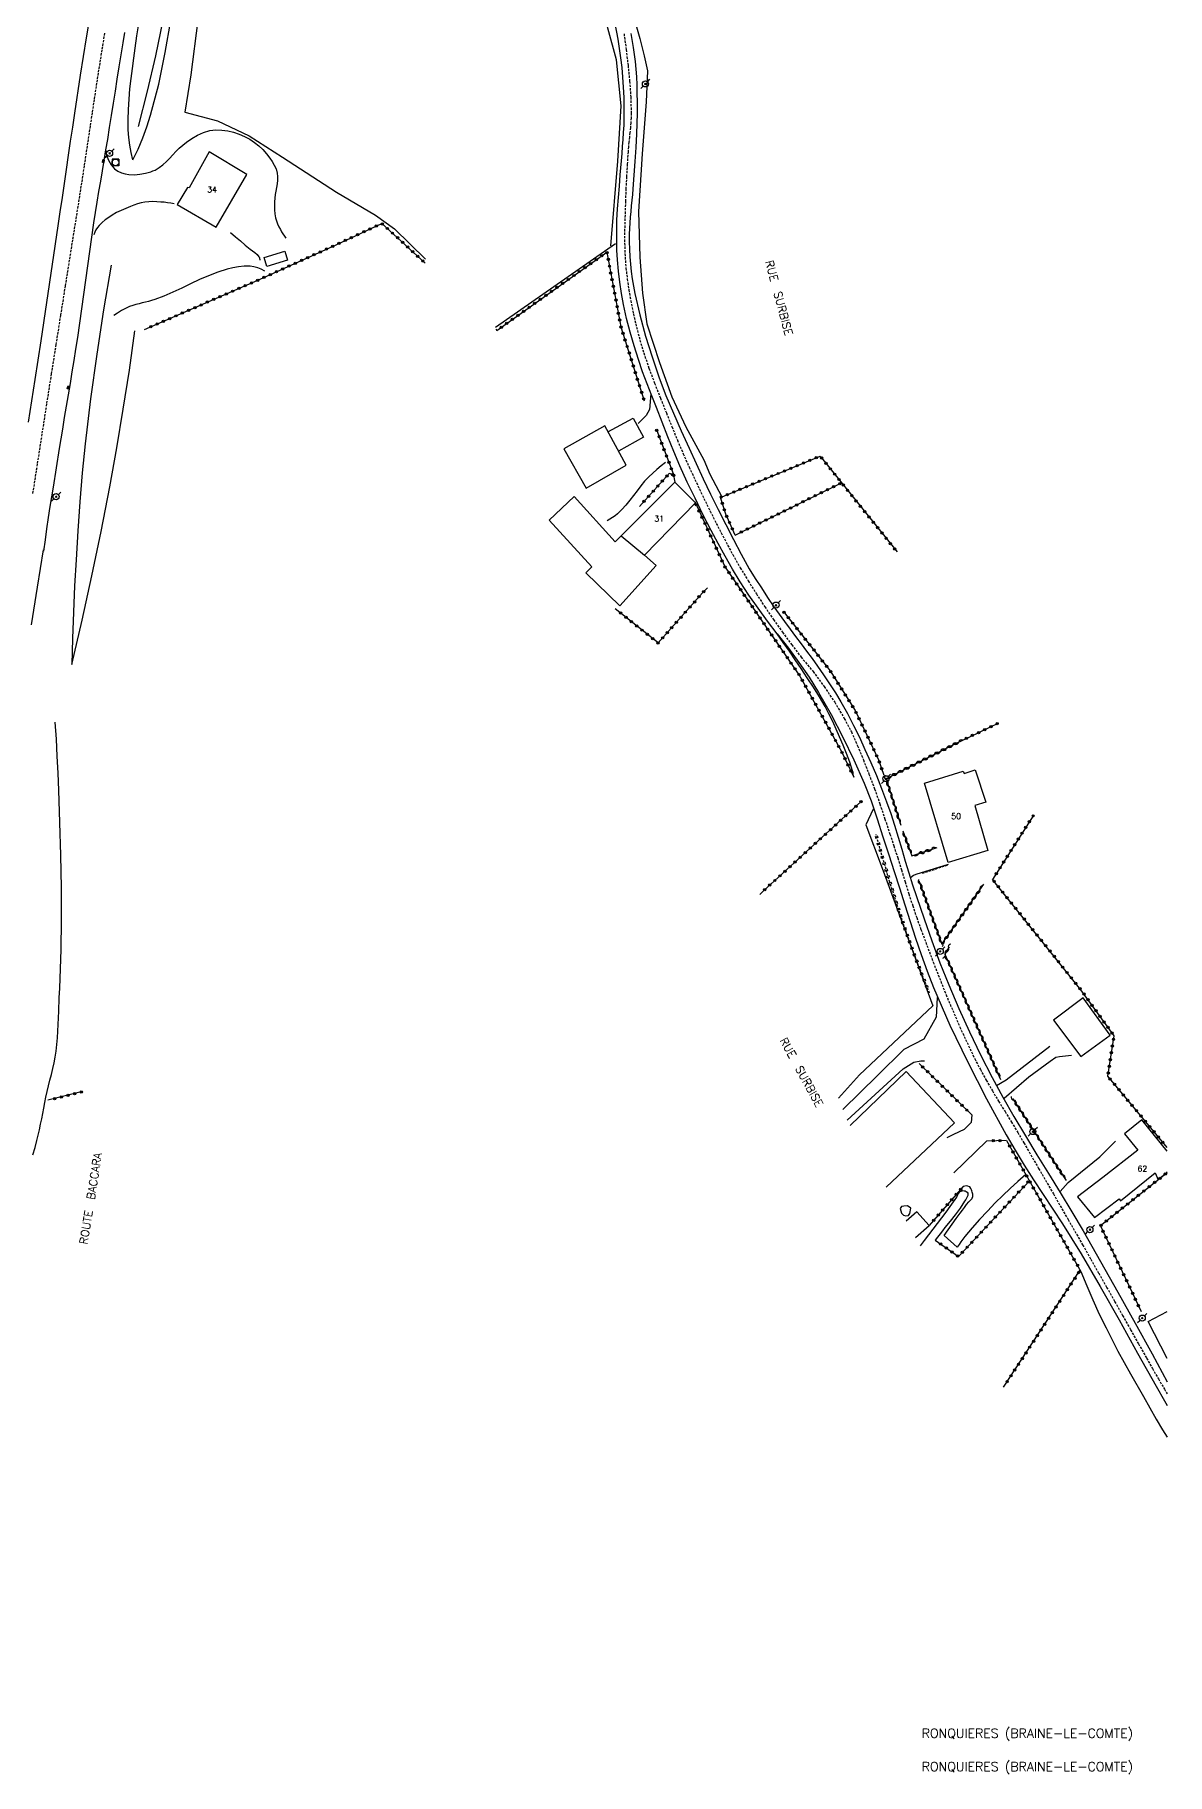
# Model space of a CAD drawing. Header units: millimetres. Extents: x 139000 to 140000, y 142998 to 144000.
# Drawn here: x 139752.4 to 140000, y 143244.7 to 143625 of the extents above; entities that cross this region are included whole.
import ezdxf
from ezdxf.enums import TextEntityAlignment as Align

# ---------------------------------------------------------------- set-up
doc = ezdxf.new("R2010")
doc.units = ezdxf.units.MM
doc.linetypes.add('DASHED', pattern=[0.75, 0.5, -0.25])
doc.layers.get('0').update_dxf_attribs({"linetype": 'CONTINUOUS'})
for name, color, linetype in [('W0001', 6, 'DASHED'), ('W0008', 7, 'CONTINUOUS'), ('W0017', 7, 'CONTINUOUS'), ('W0071', 7, 'CONTINUOUS'), ('W0101', 7, 'CONTINUOUS'), ('W0104', 1, 'CONTINUOUS'), ('W0112', 1, 'DASHED'), ('W0130', 7, 'CONTINUOUS'), ('W0211', 2, 'CONTINUOUS'), ('W0214', 2, 'CONTINUOUS'), ('W0220', 5, 'DASHED'), ('W0300', 7, 'CONTINUOUS'), ('W0310', 3, 'CONTINUOUS'), ('W0322', 7, 'CONTINUOUS'), ('W0323', 7, 'CONTINUOUS'), ('W0330', 7, 'CONTINUOUS'), ('W0401', 7, 'CONTINUOUS'), ('W0420', 7, 'CONTINUOUS'), ('W0473', 7, 'CONTINUOUS'), ('W0980', 7, 'CONTINUOUS'), ('W0989', 7, 'CONTINUOUS'), ('W0991', 7, 'CONTINUOUS')]:
    doc.layers.add(name, color=color, linetype=linetype)
doc.styles.get("Standard").update_dxf_attribs({"font": 'romans.shx', "width": 0.85})

# ---------------------------------------------------------------- blocks, each defined once
blk = doc.blocks.new('T473')
for p, q in [((-0.166667, 0.166667), (0.166667, -0.166667)), ((-0.166667, -0.166667), (0.166667, 0.166667)), ((0.500001, 0.500001), (1.000002, 1.000002)), ((-1.000002, -1.000002), (-0.500001, -0.500001))]:
    blk.add_line(p, q)
blk.add_ellipse((0, 0), major_axis=(0.471405, 0.471405), ratio=1, start_param=5.4977871438, end_param=11.780972451)
blk = doc.blocks.new('T401')
for p, q in [((-0.3, 0.3), (0, 0.3)), ((-0.3, -0.25), (-0.3, 0.3)), ((-0.3, 0.15), (0, 0.15)), ((-0.3, 0), (0, 0)), ((0, 0.3), (0, -0.25)), ((-0.3, -0.15), (0, -0.15)), ((-0.3, -0.25), (-0.3, -0.3)), ((-0.3, -0.3), (0, -0.3)), ((0, -0.3), (0, -0.25))]:
    blk.add_line(p, q)
blk = doc.blocks.new('T420')
for p, q in [((0.75, 0.75), (-0.75, 0.75)), ((-0.75, 0.75), (-0.75, -0.75)), ((0.75, 0.75), (0.75, -0.75)), ((0.75, -0.75), (-0.75, -0.75))]:
    blk.add_line(p, q)
blk.add_ellipse((0, 0), major_axis=(-0.53, 0.53), ratio=1, start_param=3.926991, end_param=10.210176)
blk = doc.blocks.new('t323o')
at = {"color": 0, "linetype": 'Continuous'}
for radius in [0.25, 0.15]:
    blk.add_circle((0, 0), radius, dxfattribs=at)
blk = doc.blocks.new('t220o')
at = {"color": 0, "linetype": 'Continuous'}
for p, q in [((-0.25, 0.25), (0.25, 0.25)), ((-0.25, -0.25), (0.25, -0.25))]:
    blk.add_line(p, q, dxfattribs=at)
blk = doc.blocks.new('t322o')
at = {"color": 0, "linetype": 'Continuous'}
for radius in [0.25, 0.15]:
    blk.add_circle((0, 0), radius, dxfattribs=at)
blk = doc.blocks.new('t310o')
at = {"color": 0, "linetype": 'Continuous'}
for centre, start, end in [((-0.5, 0.38), 216.8699, 323.1304), ((0.5, -0.37), 36.8699, 143.1303)]:
    blk.add_arc(centre, 0.625, start, end, dxfattribs=at)

msp = doc.modelspace()

# ---------------------------------------------------------------- linework, layer by layer
at = {"layer": 'W0001'}
for points in [[(139752, 143524.74), (139753.02, 143531.31), (139754.04, 143537.88), (139755.06, 143544.45), (139756.07, 143550.87), (139757.08, 143557.28), (139758.1, 143563.7), (139759.11, 143570.12), (139759.58, 143573.06), (139760.05, 143575.99), (139760.51, 143578.93), (139760.98, 143581.87), (139761.45, 143584.8), (139761.92, 143587.74), (139762.38, 143590.68), (139762.83, 143593.62), (139763.28, 143596.52), (139763.72, 143599.42), (139764.16, 143602.32), (139764.59, 143605.22), (139765.03, 143608.13), (139765.46, 143611.03), (139765.9, 143613.93), (139766.35, 143616.83), (139766.81, 143619.74), (139767.27, 143622.64), (139767.73, 143625.54)], [(139881.23, 143625.24), (139881.7, 143621.78), (139882.11, 143618.33), (139882.46, 143614.86), (139882.7, 143611.38), (139882.79, 143607.9), (139882.77, 143606.84), (139882.71, 143605.78), (139882.62, 143604.72), (139882.52, 143603.67), (139882.4, 143602.62), (139882.29, 143601.56), (139882.19, 143600.51), (139882.11, 143599.45), (139881.93, 143596.75), (139881.78, 143594.05), (139881.64, 143591.35), (139881.55, 143588.64), (139881.45, 143585.58), (139881.37, 143582.52), (139881.36, 143579.45), (139881.47, 143576.39), (139881.66, 143574), (139881.93, 143571.61), (139882.28, 143569.24), (139882.69, 143566.88), (139883.28, 143563.99), (139883.96, 143561.12), (139884.72, 143558.27), (139885.56, 143555.45), (139886.68, 143552.12), (139887.91, 143548.84), (139889.2, 143545.58), (139890.5, 143542.33), (139891.69, 143539.35), (139892.91, 143536.38), (139894.16, 143533.43), (139895.47, 143530.5), (139897.73, 143525.67), (139900.06, 143520.86), (139902.47, 143516.1), (139905, 143511.4), (139906.66, 143508.49), (139908.39, 143505.62), (139910.17, 143502.78), (139912, 143499.97), (139913.91, 143497.16), (139915.88, 143494.4), (139917.9, 143491.67), (139919.95, 143488.97), (139922.56, 143485.8), (139925, 143482.5), (139927.29, 143479.08), (139929.4, 143475.56), (139930.94, 143472.6), (139932.3, 143469.56), (139933.56, 143466.48), (139934.78, 143463.39), (139936.02, 143460.13), (139937.17, 143456.85), (139938.28, 143453.55), (139939.38, 143450.25), (139940.24, 143447.65), (139941.07, 143445.04), (139941.88, 143442.42), (139942.69, 143439.81), (139943.51, 143437.19), (139944.35, 143434.59), (139945.23, 143431.99), (139946.15, 143429.41), (139948.84, 143422.25), (139951.65, 143415.12), (139954.65, 143408.06), (139957.91, 143401.13), (139959.14, 143398.76), (139960.43, 143396.43), (139961.77, 143394.12), (139963.14, 143391.84), (139964.54, 143389.57), (139965.93, 143387.3), (139967.31, 143385.03), (139968.66, 143382.73), (139971.89, 143377.16), (139975.11, 143371.59), (139978.31, 143366.01), (139981.51, 143360.42), (139983.27, 143357.33), (139985.02, 143354.24), (139986.76, 143351.15), (139988.51, 143348.05), (139990.25, 143344.96), (139991.99, 143341.86), (139993.73, 143338.77), (139995.48, 143335.68), (139996.77, 143333.41), (139998.08, 143331.16), (139999.4, 143328.91), (140000, 143327.88)]]:
    msp.add_lwpolyline(points, dxfattribs=at)
at = {"layer": 'W0008'}
for points in [[(139752.5, 143549.68), (139753.77, 143558.07), (139755.03, 143566.46), (139756.28, 143574.84), (139757.53, 143583.23), (139757.98, 143586.32), (139758.43, 143589.41), (139758.88, 143592.49), (139759.32, 143595.58), (139759.77, 143598.67), (139760.22, 143601.75), (139760.68, 143604.84), (139761.14, 143607.92), (139762.42, 143616.16), (139763.74, 143624.39), (139765.06, 143632.61)], [(139914.73, 143494.02), (139912.6, 143496.79), (139910.54, 143499.63), (139908.55, 143502.51), (139906.63, 143505.44), (139904.95, 143508.19), (139903.34, 143510.99), (139901.8, 143513.82), (139900.29, 143516.67), (139898.49, 143520.15), (139896.76, 143523.67), (139895.07, 143527.21), (139893.45, 143530.79), (139892.1, 143533.94), (139890.8, 143537.11), (139889.55, 143540.31), (139888.3, 143543.5), (139887.28, 143546.11), (139886.27, 143548.72), (139885.29, 143551.34), (139884.39, 143553.99), (139883.46, 143556.98), (139882.58, 143559.98), (139881.79, 143563.01), (139881.1, 143566.06), (139880.66, 143568.48), (139880.29, 143570.91), (139880.01, 143573.34), (139879.79, 143575.79), (139879.67, 143577.96), (139879.63, 143580.12), (139879.64, 143582.29), (139879.69, 143584.46), (139879.81, 143586.95), (139880.01, 143589.43), (139880.22, 143591.92), (139880.42, 143594.4), (139880.54, 143595.95), (139880.67, 143597.49), (139880.8, 143599.04), (139880.93, 143600.59), (139881.05, 143602.13), (139881.15, 143603.68), (139881.23, 143605.23), (139881.28, 143606.79), (139881.29, 143609.04), (139881.25, 143611.29), (139881.15, 143613.54), (139880.99, 143615.79), (139880.8, 143617.87), (139880.55, 143619.96), (139880.26, 143622.03), (139879.93, 143624.1), (139879.31, 143627.52)], [(139772.01, 143625.52), (139771.64, 143623.26), (139771.21, 143620.62), (139770.79, 143617.98), (139770.37, 143615.33), (139769.95, 143612.69), (139769.53, 143610.04), (139769.11, 143607.4), (139768.69, 143604.76), (139768.26, 143602.11), (139767.89, 143599.84), (139767.51, 143597.56), (139767.12, 143595.28), (139766.73, 143593.01), (139766.35, 143590.73), (139765.97, 143588.46), (139765.6, 143586.18), (139765.24, 143583.9), (139764.78, 143580.77), (139764.33, 143577.63), (139763.9, 143574.49), (139763.47, 143571.35), (139763.05, 143568.21), (139762.62, 143565.08), (139762.18, 143561.94), (139761.71, 143558.81), (139761.32, 143556.3), (139760.92, 143553.8), (139760.51, 143551.3), (139760.1, 143548.8), (139759.68, 143546.31), (139759.26, 143543.81), (139758.85, 143541.31), (139758.44, 143538.81), (139757.75, 143534.59), (139757.06, 143530.36), (139756.38, 143526.14), (139755.71, 143521.91), (139755.34, 143519.46), (139754.98, 143517.02), (139754.63, 143514.57), (139754.28, 143512.12)], [(139882.75, 143625.31), (139883.26, 143622.24), (139883.67, 143619.16), (139883.83, 143617.48), (139883.94, 143615.8), (139884.01, 143614.11), (139884.06, 143612.43), (139884.09, 143610.16), (139884.08, 143607.89), (139884.03, 143605.63), (139883.96, 143603.36), (139883.81, 143600.35), (139883.61, 143597.34), (139883.39, 143594.34), (139883.17, 143591.33), (139883.07, 143590.09), (139882.95, 143588.85), (139882.83, 143587.61), (139882.7, 143586.38), (139882.59, 143585.14), (139882.49, 143583.9), (139882.42, 143582.65), (139882.38, 143581.41), (139882.38, 143579.77), (139882.43, 143578.13), (139882.53, 143576.5), (139882.67, 143574.87), (139882.83, 143573.26), (139883.03, 143571.64), (139883.27, 143570.04), (139883.58, 143568.45), (139884.68, 143563.77), (139885.94, 143559.15), (139887.36, 143554.57), (139888.91, 143550.03), (139890.4, 143546.12), (139892.03, 143542.27), (139893.74, 143538.45), (139895.46, 143534.64), (139897, 143531.27), (139898.57, 143527.91), (139900.17, 143524.57), (139901.81, 143521.24), (139903.46, 143517.96), (139905.15, 143514.7), (139906.87, 143511.45), (139908.62, 143508.22)], [(139751, 143540.29), (139752.5, 143549.68)], [(139751.7, 143496.04), (139753, 143504.22), (139754.32, 143512.4)], [(139908.62, 143508.22), (139909.93, 143506.14), (139911.26, 143504.07), (139912.62, 143502.02), (139914.01, 143499.98), (139915.17, 143498.34), (139916.35, 143496.71), (139917.55, 143495.09), (139918.76, 143493.48), (139919.96, 143491.87), (139921.16, 143490.25), (139922.35, 143488.63), (139923.51, 143486.98), (139924.84, 143485.06), (139926.17, 143483.12), (139927.45, 143481.16), (139928.67, 143479.15), (139930.09, 143476.61), (139931.42, 143474.02), (139932.69, 143471.41), (139933.92, 143468.77), (139935.19, 143465.94), (139936.41, 143463.09), (139937.56, 143460.22), (139938.65, 143457.32), (139939.55, 143454.75), (139940.39, 143452.17), (139941.19, 143449.57), (139941.97, 143446.96), (139942.73, 143444.36), (139943.51, 143441.76), (139944.32, 143439.16), (139945.17, 143436.58), (139946.83, 143431.73), (139948.53, 143426.89), (139950.31, 143422.07), (139952.22, 143417.3), (139954.43, 143412.15), (139956.75, 143407.04), (139959.19, 143401.99), (139961.75, 143397), (139964.08, 143392.72), (139966.5, 143388.5), (139968.98, 143384.31), (139971.52, 143380.15), (139974.07, 143376.01), (139976.61, 143371.86), (139979.13, 143367.69), (139981.59, 143363.5), (139985.42, 143356.8), (139989.21, 143350.08), (139992.96, 143343.34), (139996.69, 143336.59), (140000, 143330.52)], [(139914.73, 143494.02), (139917.17, 143490.94), (139919.49, 143487.78), (139921.7, 143484.53), (139923.78, 143481.2), (139926.54, 143476.38), (139929.11, 143471.47), (139931.51, 143466.47), (139933.74, 143461.39), (139935.24, 143457.53), (139936.56, 143453.61), (139937.82, 143449.67), (139939.11, 143445.74), (139940.32, 143442.11), (139941.48, 143438.47), (139942.62, 143434.82), (139943.77, 143431.17), (139944.94, 143427.52), (139946.18, 143423.9), (139947.49, 143420.3), (139948.9, 143416.73), (139952.49, 143408.49), (139956.38, 143400.38), (139960.51, 143392.39), (139964.82, 143384.49), (139966.74, 143381.17), (139968.74, 143377.89), (139970.8, 143374.65), (139972.9, 143371.43), (139975, 143368.22), (139977.1, 143365), (139979.16, 143361.76), (139981.16, 143358.49), (139985.37, 143351.3), (139989.48, 143344.06), (139993.54, 143336.78), (139997.6, 143329.52), (139999.4, 143326.34), (140000, 143325.3)]]:
    msp.add_lwpolyline(points, dxfattribs=at)
at = {"layer": 'W0017'}
for points in [[(139887.12, 143546.55), (139886.79, 143543.12), (139886.07, 143541.8), (139884.29, 143540.01)], [(139952.07, 143443.64), (139945.05, 143441.45), (139944.54, 143441.18), (139943.84, 143440.69)], [(139949.68, 143414.53), (139949.46, 143410.25), (139946.81, 143405.43), (139942.42, 143403.14), (139936.66, 143397.5), (139929.09, 143390.03)], [(139962.71, 143395.31), (139964.82, 143396.52), (139974.31, 143403.88)], [(139929.99, 143387.7), (139942.26, 143398.95), (139944.61, 143400.39), (139946.15, 143400.65), (139946.92, 143400.68)], [(139979.05, 143401.82), (139976.48, 143401.53), (139975.68, 143401.42), (139974.38, 143400.52), (139969.74, 143397.14), (139964.35, 143392.47)], [(139957.26, 143388.84), (139957.16, 143387.16), (139955.61, 143385.67), (139953.27, 143384.59), (139951.81, 143383.86)], [(139960.47, 143383.14), (139953.35, 143376.2)], [(139976.58, 143372.1), (139978.33, 143374.05), (139985.3, 143379.65), (139988.69, 143383.11)]]:
    msp.add_lwpolyline(points, dxfattribs=at)
at = {"layer": 'W0071'}
for points in [[(139767.89, 143599.84), (139768.08, 143598.68), (139768.48, 143597.58), (139769.08, 143596.57), (139769.85, 143595.69), (139770.54, 143595.18), (139771.32, 143594.82), (139772.13, 143594.6), (139772.95, 143594.46), (139774.18, 143594.4), (139775.39, 143594.52), (139776.58, 143594.76), (139777.74, 143595.07), (139778.22, 143595.24), (139778.7, 143595.45), (139779.15, 143595.7), (139779.59, 143595.98), (139780.4, 143596.59), (139781.16, 143597.28), (139781.88, 143598), (139782.58, 143598.74), (139783.27, 143599.48), (139783.99, 143600.21), (139784.74, 143600.89), (139785.55, 143601.51), (139786.74, 143602.31), (139787.97, 143603.05), (139789.29, 143603.67), (139790.68, 143604.08), (139791.99, 143604.23), (139793.3, 143604.18), (139794.59, 143603.99), (139795.85, 143603.7), (139797.08, 143603.3), (139798.26, 143602.79), (139799.39, 143602.18), (139800.47, 143601.47), (139801.41, 143600.73), (139802.27, 143599.91), (139803.07, 143599.02), (139803.79, 143598.08), (139804.3, 143597.33), (139804.77, 143596.54), (139805.16, 143595.69), (139805.41, 143594.8), (139805.5, 143594), (139805.49, 143593.2), (139805.41, 143592.4), (139805.28, 143591.62), (139805.13, 143590.86), (139804.99, 143590.09), (139804.88, 143589.31), (139804.84, 143588.53), (139804.82, 143587.65), (139804.83, 143586.76), (139804.89, 143585.88), (139805.04, 143585), (139805.23, 143584.33), (139805.49, 143583.68), (139805.78, 143583.05), (139806.1, 143582.43), (139806.36, 143581.95), (139806.65, 143581.48), (139806.96, 143581.02), (139807.29, 143580.58)], [(139782.85, 143588.06), (139782.13, 143588.2), (139781.4, 143588.31), (139780.67, 143588.4), (139779.94, 143588.46), (139779.08, 143588.52), (139778.21, 143588.55), (139777.35, 143588.53), (139776.48, 143588.44), (139775.66, 143588.28), (139774.86, 143588.04), (139774.07, 143587.77), (139773.29, 143587.47), (139772.27, 143587.07), (139771.27, 143586.62), (139770.28, 143586.14), (139769.33, 143585.59), (139768.56, 143585.1), (139767.81, 143584.58), (139767.1, 143584), (139766.45, 143583.34), (139766.09, 143582.87), (139765.77, 143582.36), (139765.51, 143581.83), (139765.3, 143581.27)], [(139795.19, 143581.79), (139796.28, 143580.88), (139797.36, 143579.97), (139798.43, 143579.05), (139799.51, 143578.13), (139799.99, 143577.76), (139800.52, 143577.39), (139801.02, 143576.97), (139801.41, 143576.46), (139801.5, 143576.29), (139801.55, 143576.1), (139801.57, 143575.91), (139801.57, 143575.71)], [(139890.29, 143531.51), (139889.33, 143530.77), (139888.4, 143530), (139887.51, 143529.19), (139886.64, 143528.35), (139885.74, 143527.39), (139884.9, 143526.37), (139884.09, 143525.33), (139883.3, 143524.28), (139882.5, 143523.23), (139881.66, 143522.2), (139880.78, 143521.22), (139879.82, 143520.3), (139879.29, 143519.85), (139878.73, 143519.45), (139878.14, 143519.08), (139877.53, 143518.76)]]:
    msp.add_lwpolyline(points, dxfattribs=at)
at = {"layer": 'W0101'}
for points in [[(139790.53, 143599.4), (139786.15, 143591.55), (139785.76, 143591.61), (139783.52, 143587.95), (139792.09, 143582.95), (139798.77, 143594.49)], [(139952.08, 143444.01), (139946.93, 143461.38), (139955.38, 143464.01), (139955.62, 143463.53), (139957.99, 143464.33), (139960.34, 143457.22), (139957.95, 143456.51), (139960.81, 143446.7)]]:
    msp.add_lwpolyline(points, close=True, dxfattribs=at)
for points in [[(139880.59, 143515.44), (139892.36, 143527.23)], [(139892.36, 143527.23), (139896.83, 143522.65), (139885.72, 143511.22)], [(139880.59, 143515.44), (139885.72, 143511.22)], [(140000, 143380.96), (139994.45, 143387.78), (139990.67, 143384.68), (139993.58, 143381.15), (139985.96, 143375.2), (139980.39, 143370.95)], [(139984.13, 143366.42), (139989.52, 143370.52), (139989.82, 143370.04), (139997.39, 143376.19), (139998.03, 143374.68), (140000, 143376.43)], [(139980.39, 143370.95), (139984.13, 143366.42)]]:
    msp.add_lwpolyline(points, dxfattribs=at)
at = {"layer": 'W0104'}
for points in [[(139802.53, 143576.33), (139807.07, 143577.69), (139807.66, 143575.71), (139803.12, 143574.35)], [(139872.95, 143525.92), (139881.67, 143530.92), (139877.03, 143539.51), (139868.08, 143534.48)], [(139975.11, 143409.55), (139981.14, 143401.59), (139987.51, 143406.27), (139981.61, 143414.45)]]:
    msp.add_lwpolyline(points, close=True, dxfattribs=at)
for points in [[(139877.71, 143538.24), (139883.21, 143541.22), (139885.48, 143537.03), (139879.99, 143534.01)], [(139885.72, 143511.22), (139888.29, 143508.98), (139880.32, 143500.16), (139872.85, 143507.35), (139874.22, 143508.71), (139864.85, 143518.92), (139870.34, 143524.08), (139879.28, 143514.14), (139880.59, 143515.44)], [(139953.5, 143387.1), (139942.94, 143398.35), (139930.65, 143386.51)], [(139938.53, 143373.06), (139953.5, 143387.1)], [(139944.99, 143362.04), (139947.96, 143364.7), (139945.29, 143367.69), (139942.89, 143365.63)]]:
    msp.add_lwpolyline(points, dxfattribs=at)
at = {"layer": 'W0112'}
msp.add_lwpolyline([(139951.87, 143443.39), (139946.25, 143441.57)], dxfattribs=at)
at = {"layer": 'W0130'}
msp.add_lwpolyline([(139941.58, 143368.36), (139941.89, 143367.39), (139942.37, 143366.96), (139942.83, 143366.81), (139943.43, 143366.88), (139943.74, 143367.33), (139943.91, 143368.46), (139943.18, 143368.95), (139942.39, 143368.91), (139941.93, 143368.83)], close=True, dxfattribs=at)
at = {"layer": 'W0211'}
for points in [[(139773.83, 143597.67), (139774.97, 143600.04), (139776, 143602.47), (139776.92, 143604.93), (139777.73, 143607.43), (139779.51, 143614.26), (139780.9, 143621.18), (139782.13, 143628.13), (139783.45, 143635.04), (139784.35, 143639.26), (139785.27, 143643.49), (139786.15, 143647.72), (139786.92, 143651.98), (139787.63, 143656.72), (139788.24, 143661.47), (139788.76, 143666.23), (139789.25, 143671)], [(139769.07, 143574.62), (139767.43, 143564.9), (139765.94, 143555.16), (139764.61, 143545.39), (139763.43, 143535.6), (139762.79, 143529.27), (139762.26, 143522.93), (139761.81, 143516.59), (139761.41, 143510.25), (139761.09, 143504.51), (139760.83, 143498.78), (139760.62, 143493.04), (139760.47, 143487.3)], [(139802.67, 143573.37), (139801.92, 143573.77), (139801.13, 143574.08), (139800.31, 143574.3), (139799.47, 143574.43), (139798.19, 143574.45), (139796.93, 143574.32), (139795.68, 143574.07), (139794.46, 143573.76), (139792.4, 143573.12), (139790.39, 143572.35), (139788.42, 143571.49), (139786.47, 143570.57), (139784.55, 143569.64), (139782.61, 143568.73), (139780.64, 143567.87), (139778.63, 143567.11), (139777.95, 143566.9), (139777.26, 143566.71), (139776.57, 143566.55), (139775.88, 143566.39), (139775.19, 143566.23), (139774.49, 143566.05), (139773.81, 143565.83), (139773.14, 143565.58), (139772.24, 143565.17), (139771.36, 143564.71), (139770.51, 143564.19), (139769.69, 143563.62)], [(139751.99, 143380.15), (139752.45, 143381.7), (139752.87, 143383.26), (139753.16, 143384.43), (139753.43, 143385.61), (139753.68, 143386.8), (139753.91, 143387.98), (139754.14, 143389.17), (139754.36, 143390.36), (139754.6, 143391.54), (139754.84, 143392.73), (139755.12, 143393.98), (139755.42, 143395.23), (139755.72, 143396.47), (139756.03, 143397.72), (139756.33, 143398.97), (139756.6, 143400.23), (139756.84, 143401.49), (139757.04, 143402.77), (139757.35, 143405.67), (139757.53, 143408.59), (139757.63, 143411.51), (139757.74, 143414.43), (139757.84, 143416.55), (139757.93, 143418.66), (139758.01, 143420.78), (139758.09, 143422.9), (139758.15, 143425.02), (139758.2, 143427.14), (139758.23, 143429.26), (139758.25, 143431.38), (139758.22, 143438.51), (139758.08, 143445.64), (139757.88, 143452.76), (139757.63, 143459.89), (139757.48, 143463.59), (139757.31, 143467.29), (139757.11, 143470.99), (139756.88, 143474.69)], [(139946.04, 143360.26), (139946.96, 143361.42), (139947.9, 143362.63), (139948.84, 143363.85), (139949.78, 143365.09), (139950.71, 143366.33), (139951.64, 143367.58), (139952.55, 143368.83), (139952.91, 143369.35), (139953.27, 143369.86), (139953.63, 143370.38), (139953.98, 143370.9), (139954.07, 143371.05), (139954.15, 143371.21), (139954.23, 143371.37), (139954.31, 143371.52), (139954.39, 143371.68), (139954.5, 143371.83), (139954.62, 143371.97), (139954.76, 143372.09), (139954.94, 143372.2), (139955.15, 143372.27), (139955.36, 143372.3), (139955.58, 143372.28), (139955.8, 143372.23), (139956.04, 143372.13), (139956.24, 143371.97), (139956.37, 143371.73), (139956.4, 143371.23), (139956.21, 143370.76), (139955.94, 143370.37), (139955.7, 143370.02), (139954.74, 143368.49), (139953.66, 143367.04), (139952.52, 143365.64), (139951.41, 143364.23), (139950.87, 143363.53), (139950.34, 143362.84), (139949.8, 143362.15), (139949.25, 143361.46)], [(139981.14, 143354.65), (139982.41, 143351.51), (139983.75, 143348.4), (139985.15, 143345.32), (139986.63, 143342.27), (139989.24, 143337.21), (139991.98, 143332.23), (139994.79, 143327.29), (139997.62, 143322.36), (139998.99, 143320.03), (140000, 143318.36)]]:
    msp.add_lwpolyline(points, dxfattribs=at)
at = {"layer": 'W0214'}
for points in [[(139773.83, 143597.67), (139773.45, 143599.28), (139773.16, 143600.91), (139772.96, 143602.55), (139772.85, 143604.21), (139772.82, 143606.46), (139772.88, 143608.71), (139773.01, 143610.96), (139773.21, 143613.2), (139773.45, 143615.43), (139773.73, 143617.66), (139774.02, 143619.88), (139774.32, 143622.1), (139774.72, 143624.78), (139775.18, 143627.45)], [(139760.49, 143487.33), (139762.75, 143497.01), (139764.88, 143506.71), (139766.89, 143516.44), (139768.78, 143526.19), (139770.32, 143534.68), (139771.75, 143543.19), (139773.07, 143551.72), (139774.3, 143560.26)], [(139931.47, 143462.67), (139931.43, 143463.02), (139931.37, 143463.36), (139931.3, 143463.71), (139931.21, 143464.05), (139930.61, 143465.97), (139929.91, 143467.85), (139929.15, 143469.7), (139928.36, 143471.54), (139927.63, 143473.23), (139926.86, 143474.9), (139926.05, 143476.55), (139925.19, 143478.18), (139923.96, 143480.29), (139922.65, 143482.37), (139921.3, 143484.41), (139919.95, 143486.45), (139918.67, 143488.36), (139917.38, 143490.26), (139916.06, 143492.14), (139914.73, 143494.02)], [(139969.1, 143375.8), (139967.37, 143374.31), (139965.68, 143372.78), (139964.03, 143371.22), (139962.41, 143369.61), (139960.68, 143367.83), (139958.99, 143366.02), (139957.34, 143364.16), (139955.76, 143362.25), (139955.32, 143361.69), (139954.9, 143361.12), (139954.49, 143360.53), (139954.1, 143359.93)], [(139951.21, 143362.52), (139952.09, 143363.74), (139952.97, 143364.96), (139953.85, 143366.17), (139954.75, 143367.38), (139955.21, 143368), (139955.67, 143368.62), (139956.15, 143369.24), (139956.63, 143369.85), (139956.72, 143369.94), (139956.81, 143370.04), (139956.9, 143370.13), (139957, 143370.21), (139957.09, 143370.31), (139957.18, 143370.4), (139957.26, 143370.5), (139957.33, 143370.61), (139957.36, 143370.67), (139957.39, 143370.72), (139957.42, 143370.77), (139957.44, 143370.83), (139957.46, 143370.89), (139957.47, 143370.95), (139957.49, 143371.01), (139957.49, 143371.07), (139957.5, 143371.3), (139957.48, 143371.53), (139957.44, 143371.75), (139957.39, 143371.97), (139957.3, 143372.24), (139957.21, 143372.5), (139957.09, 143372.76), (139956.94, 143373), (139956.91, 143373.04), (139956.87, 143373.09), (139956.83, 143373.13), (139956.78, 143373.15), (139956.44, 143373.27), (139956.09, 143373.31), (139955.73, 143373.29), (139955.38, 143373.21)], [(139954.1, 143359.93), (139951.21, 143362.52)]]:
    msp.add_lwpolyline(points, dxfattribs=at)
at = {"layer": 'W0220'}
msp.add_lwpolyline([(139948.05, 143415.46), (139946.64, 143418.9), (139945.29, 143422.36), (139944, 143425.84), (139942.76, 143429.34), (139941.03, 143434.51), (139939.38, 143439.71), (139937.81, 143444.93), (139936.33, 143450.18)], dxfattribs=at)
at = {"layer": 'W0300'}
for points in [[(139775.1, 143604.99), (139777.07, 143612.69), (139778.86, 143620.43), (139780.45, 143628.22), (139781.86, 143636.04), (139782.53, 143640.39), (139783.1, 143644.75), (139783.6, 143649.13), (139784.04, 143653.51), (139784.46, 143657.88), (139784.89, 143662.26), (139785.36, 143666.63), (139785.9, 143671)], [(139995.82, 143343.69), (140000, 143345.89)], [(140000, 143335.58), (139995.82, 143343.69)]]:
    msp.add_lwpolyline(points, dxfattribs=at)
at = {"layer": 'W0310'}
for points in [[(139954.7, 143470.52), (139938.52, 143462.35), (139941.76, 143452.17)], [(139942.16, 143451), (139944.17, 143445.47)], [(139944.17, 143445.47), (139949.73, 143447.33)], [(139945.71, 143440.11), (139950.71, 143426.2), (139959.92, 143439.32)], [(139952.3, 143425.58), (139951.4, 143423.98), (139963.57, 143396.63)], [(139966.19, 143392.46), (139977.93, 143374.48)]]:
    msp.add_lwpolyline(points, dxfattribs=at)
at = {"layer": 'W0322'}
for points in [[(139896.69, 143522.98), (139903.32, 143508.61), (139913.14, 143494.35), (139919.7, 143484.82), (139928.81, 143468.29), (139931.47, 143462.67)], [(139964.84, 143383.29), (139981.14, 143354.65)], [(139949.25, 143361.46), (139954.36, 143357.9), (139969.87, 143374.46)]]:
    msp.add_lwpolyline(points, dxfattribs=at)
at = {"layer": 'W0323'}
for points in [[(139776.4, 143560.58), (139801.68, 143571.59), (139818.26, 143579.12), (139828.3, 143583.78), (139837.77, 143575.08)], [(139853.19, 143560.63), (139853.43, 143560.4), (139877.48, 143577.52), (139880.57, 143561.15), (139885.67, 143544.97)], [(139888.38, 143538.53), (139891.99, 143529.07), (139892.34, 143527.22)], [(139905.52, 143515.63), (139903.48, 143520.23), (139902.33, 143523.87), (139924.11, 143532.9), (139940.92, 143511.96)], [(139891.89, 143528.85), (139891.08, 143529.07), (139884.61, 143521.89)], [(139905.52, 143515.64), (139928.47, 143526.9)], [(139899.49, 143504.1), (139898.39, 143502.98), (139888.69, 143492.04), (139879.31, 143499.52)], [(139916.04, 143498.99), (139926.3, 143485.97), (139931.77, 143477.27), (139936.91, 143466.51), (139938.03, 143463.14)], [(139954.7, 143470.52), (139963.22, 143474.6)], [(139933.07, 143457.35), (139911.58, 143437.71), (139910.9, 143437.07)], [(139970.81, 143454.44), (139961.8, 143440.35)], [(140000, 143381.7), (139987.01, 143397.3), (139988.37, 143406.15), (139981.12, 143416.22), (139961.8, 143440.35)], [(139945.73, 143400.12), (139957.26, 143388.84)], [(139762.81, 143393.95), (139755.27, 143392.07)], [(139964.84, 143383.29), (139960.47, 143383.14)], [(139994.35, 143345.81), (139985.39, 143364.64), (140000, 143376.28)], [(139955.38, 143373.21), (139947.96, 143364.7)], [(139964.19, 143329.29), (139980.93, 143354.85)]]:
    msp.add_lwpolyline(points, dxfattribs=at)
at = {"layer": 'W0330'}
for points in [[(139872.81, 143671), (139874.75, 143664.84), (139878.3, 143650.72), (139881.64, 143634.96), (139884.71, 143624.19), (139885.67, 143620.41), (139886.33, 143617.13), (139886.04, 143610.39), (139885.23, 143598.97), (139884.38, 143586.4), (139884.71, 143576.38), (139885.28, 143568.55), (139886.22, 143561.8), (139888.97, 143553.39), (139891.7, 143545.83), (139894.73, 143539.28), (139898.66, 143532.08), (139899.98, 143528.92), (139902.59, 143523.97)], [(139795.61, 143660.1), (139793.55, 143652.13), (139790.47, 143640.73), (139788.06, 143628.23), (139786.48, 143616.3), (139785.23, 143608.08)], [(139878.36, 143578.86), (139879.9, 143597.41), (139880.58, 143609.46), (139879.56, 143619.51), (139877.7, 143626.46), (139875.66, 143637.79), (139872.84, 143649.32)], [(139785.23, 143608.08), (139792.38, 143606.19), (139799.24, 143602.95), (139806.59, 143598.24), (139818.33, 143590.61), (139826.9, 143585.59), (139831.04, 143582.58), (139837.82, 143575.99)], [(139853.15, 143561.1), (139879.36, 143579.42)], [(139935.7, 143455.73), (139934.1, 143452.25), (139937.69, 143442.78), (139948.77, 143412.69), (139932.75, 143397.64), (139928.14, 143392.48)]]:
    msp.add_lwpolyline(points, dxfattribs=at)

# ---------------------------------------------------------------- block references
at = {"layer": 'W0220'}
for p, rotation in [((139936.51, 143449.54), 105.7716532111125), ((139936.92, 143448.1), 105.7716532111125), ((139937.32, 143446.65), 105.7716532111125), ((139937.73, 143445.21), 105.7716532111125), ((139938.16, 143443.77), 106.694584925612), ((139938.59, 143442.33), 106.694584925612), ((139939.02, 143440.9), 106.694584925612), ((139939.45, 143439.46), 107.6175142374544), ((139939.91, 143438.03), 107.6175142374544), ((139940.36, 143436.6), 107.6175142374544), ((139940.82, 143435.17), 107.6175142374544), ((139941.28, 143433.75), 108.540441145799), ((139941.76, 143432.32), 108.540441145799), ((139942.24, 143430.9), 108.540441145799), ((139942.71, 143429.48), 108.540441145799), ((139943.21, 143428.07), 109.4633684268629), ((139943.71, 143426.65), 109.4633684268629), ((139944.22, 143425.24), 110.3862972706345), ((139944.74, 143423.83), 110.3862972706345), ((139945.27, 143422.43), 110.3862972706345), ((139945.81, 143421.03), 111.3092265819431), ((139946.35, 143419.63), 111.3092265819431), ((139946.91, 143418.24), 112.2321563616895), ((139947.48, 143416.85), 112.2321563616895)]:
    msp.add_blockref('t220o', p, dxfattribs=dict(at, rotation=rotation))
at = {"layer": 'W0310'}
for p, rotation in [((139953.08, 143469.71), 206.7827704154873), ((139954.42, 143470.38), 206.7827704154873), ((139946.39, 143466.33), 206.7827704154873), ((139947.73, 143467), 206.7827704154873), ((139949.07, 143467.68), 206.7827704154873), ((139950.41, 143468.35), 206.7827704154873), ((139951.75, 143469.03), 206.7827704154873), ((139938.57, 143462.18), 287.6531439194244), ((139939.69, 143462.95), 206.7827704154873), ((139941.03, 143463.62), 206.7827704154873), ((139942.37, 143464.3), 206.7827704154873), ((139943.71, 143464.97), 206.7827704154873), ((139945.05, 143465.65), 206.7827704154873), ((139939.03, 143460.75), 287.6531439194244), ((139939.48, 143459.32), 287.6531439194244), ((139939.94, 143457.89), 287.6531439194244), ((139940.39, 143456.46), 287.6531439194244), ((139940.85, 143455.03), 287.6531439194244), ((139941.3, 143453.6), 287.6531439194244), ((139942.63, 143449.69), 290.008054970599), ((139943.15, 143448.28), 290.008054970599), ((139943.66, 143446.88), 290.008054970599), ((139945.6, 143445.94), 18.58020454710811), ((139947.02, 143446.42), 18.58020454710811), ((139948.44, 143446.9), 18.58020454710811), ((139945.98, 143439.35), 289.7826774611347), ((139946.49, 143437.94), 289.7826774611347), ((139947, 143436.53), 289.7826774611347), ((139947.5, 143435.12), 289.7826774611347), ((139957.34, 143435.63), 54.90868959333267), ((139958.2, 143436.86), 54.90868959333267), ((139959.06, 143438.09), 54.90868959333267), ((139948.01, 143433.71), 289.7826774611347), ((139948.52, 143432.29), 289.7826774611347), ((139954.75, 143431.95), 54.90868959333267), ((139955.61, 143433.18), 54.90868959333267), ((139956.47, 143434.41), 54.90868959333267), ((139949.03, 143430.88), 289.7826774611347), ((139949.54, 143429.47), 289.7826774611347), ((139950.04, 143428.06), 289.7826774611347), ((139952.16, 143428.27), 54.90868959333267), ((139953.03, 143429.5), 54.90868959333267), ((139953.89, 143430.72), 54.90868959333267), ((139950.55, 143426.65), 289.7826774611347), ((139951.3, 143427.04), 54.90868959333267), ((139951.43, 143424.03), 240.7305112526245), ((139952.16, 143425.34), 240.7305112526245), ((139951.98, 143422.67), 294.0003875020263), ((139952.59, 143421.3), 294.0003875020263), ((139953.2, 143419.93), 294.0003875020263), ((139953.81, 143418.56), 294.0003875020263), ((139954.42, 143417.19), 294.0003875020263), ((139955.03, 143415.82), 294.0003875020263), ((139955.64, 143414.45), 294.0003875020263), ((139956.25, 143413.07), 294.0003875020263), ((139956.86, 143411.7), 294.0003875020263), ((139957.47, 143410.33), 294.0003875020263), ((139958.08, 143408.96), 294.0003875020263), ((139958.69, 143407.59), 294.0003875020263), ((139959.3, 143406.22), 294.0003875020263), ((139959.91, 143404.85), 294.0003875020263), ((139960.52, 143403.48), 294.0003875020263), ((139961.13, 143402.11), 294.0003875020263), ((139961.74, 143400.74), 294.0003875020263), ((139962.35, 143399.37), 294.0003875020263), ((139962.96, 143398), 294.0003875020263), ((139966.45, 143392.07), 303.1394268383898), ((139967.27, 143390.81), 303.1394268383898), ((139968.09, 143389.56), 303.1394268383898), ((139968.91, 143388.3), 303.1394268383898), ((139969.73, 143387.04), 303.1394268383898), ((139970.55, 143385.79), 303.1394268383898), ((139971.37, 143384.53), 303.1394268383898), ((139972.19, 143383.28), 303.1394268383898), ((139973.01, 143382.02), 303.1394268383898), ((139973.83, 143380.76), 303.1394268383898), ((139974.65, 143379.51), 303.1394268383898), ((139975.47, 143378.25), 303.1394268383898), ((139976.29, 143377), 303.1394268383898), ((139977.11, 143375.74), 303.1394268383898)]:
    msp.add_blockref('t310o', p, dxfattribs=dict(at, rotation=rotation))
at = {"layer": 'W0322'}
for p, rotation in [((139897.02, 143522.25), 294.7710954708629), ((139897.65, 143520.89), 294.7710954708629), ((139898.28, 143519.53), 294.7710954708629), ((139898.91, 143518.16), 294.7710954708629), ((139899.54, 143516.8), 294.7710954708629), ((139900.17, 143515.44), 294.7710954708629), ((139900.8, 143514.08), 294.7710954708629), ((139901.42, 143512.72), 294.7710954708629), ((139902.05, 143511.35), 294.7710954708629), ((139902.68, 143509.99), 294.7710954708629), ((139903.31, 143508.63), 294.7710954708629), ((139904.16, 143507.39), 304.5674902822649), ((139905.01, 143506.16), 304.5674902822649), ((139905.86, 143504.92), 304.5674902822649), ((139906.71, 143503.69), 304.5674902822649), ((139907.56, 143502.45), 304.5674902822649), ((139908.41, 143501.22), 304.5674902822649), ((139909.26, 143499.98), 304.5674902822649), ((139910.11, 143498.75), 304.5674902822649), ((139910.96, 143497.51), 304.5674902822649), ((139911.82, 143496.28), 304.5674902822649), ((139912.67, 143495.04), 304.5674902822649), ((139913.52, 143493.8), 304.5271550967691), ((139914.37, 143492.57), 304.5271550967691), ((139915.22, 143491.33), 304.5271550967691), ((139916.07, 143490.1), 304.5271550967691), ((139916.92, 143488.86), 304.5271550967691), ((139917.77, 143487.63), 304.5271550967691), ((139918.62, 143486.39), 304.5271550967691), ((139919.47, 143485.15), 304.5271550967691), ((139920.23, 143483.86), 298.8635815352308), ((139920.95, 143482.55), 298.8635815352308), ((139921.68, 143481.23), 298.8635815352308), ((139922.4, 143479.92), 298.8635815352308), ((139923.12, 143478.61), 298.8635815352308), ((139923.85, 143477.29), 298.8635815352308), ((139924.57, 143475.98), 298.8635815352308), ((139925.3, 143474.67), 298.8635815352308), ((139926.02, 143473.35), 298.8635815352308), ((139926.74, 143472.04), 298.8635815352308), ((139927.47, 143470.72), 298.8635815352308), ((139928.19, 143469.41), 298.8635815352308), ((139928.9, 143468.09), 295.2795733526093), ((139929.54, 143466.74), 295.2795733526093), ((139930.18, 143465.38), 295.2795733526093), ((139930.83, 143464.02), 295.2795733526093), ((139965.56, 143382.03), 299.6381231172069), ((139966.3, 143380.73), 299.6381231172069), ((139967.04, 143379.42), 299.6381231172069), ((139967.78, 143378.12), 299.6381231172069), ((139968.52, 143376.81), 299.6381231172069), ((139969.27, 143375.51), 299.6381231172069), ((139967.54, 143371.97), 46.88124313041225), ((139968.56, 143373.06), 46.88124313041225), ((139969.59, 143374.16), 46.88124313041225), ((139970.01, 143374.21), 299.6381231172069), ((139970.75, 143372.9), 299.6381231172069), ((139971.49, 143371.6), 299.6381231172069), ((139963.43, 143367.59), 46.88124313041225), ((139964.46, 143368.69), 46.88124313041225), ((139965.49, 143369.78), 46.88124313041225), ((139966.51, 143370.87), 46.88124313041225), ((139972.23, 143370.3), 299.6381231172069), ((139972.98, 143368.99), 299.6381231172069), ((139973.72, 143367.69), 299.6381231172069), ((139960.36, 143364.31), 46.88124313041225), ((139961.38, 143365.4), 46.88124313041225), ((139962.41, 143366.5), 46.88124313041225), ((139974.46, 143366.38), 299.6381231172069), ((139975.2, 143365.08), 299.6381231172069), ((139975.94, 143363.78), 299.6381231172069), ((139950.48, 143360.6), 325.1564649006649), ((139951.71, 143359.75), 325.1564649006649), ((139956.26, 143359.93), 46.88124313041225), ((139957.28, 143361.02), 46.88124313041225), ((139958.31, 143362.12), 46.88124313041225), ((139959.33, 143363.21), 46.88124313041225), ((139976.68, 143362.47), 299.6381231172069), ((139977.43, 143361.17), 299.6381231172069), ((139978.17, 143359.87), 299.6381231172069), ((139952.95, 143358.89), 325.1564649006649), ((139954.18, 143358.03), 325.1564649006649), ((139955.23, 143358.83), 46.88124313041225), ((139978.91, 143358.56), 299.6381231172069), ((139979.65, 143357.26), 299.6381231172069), ((139980.39, 143355.95), 299.6381231172069)]:
    msp.add_blockref('t322o', p, dxfattribs=dict(at, rotation=rotation))
at = {"layer": 'W0323'}
for p, rotation in [((139821.63, 143580.68), 24.93058964913915), ((139822.99, 143581.31), 24.93058964913915), ((139824.35, 143581.95), 24.93058964913915), ((139825.71, 143582.58), 24.93058964913915), ((139827.07, 143583.21), 24.93058964913915), ((139828.4, 143583.68), 317.4357679339634), ((139829.51, 143582.67), 317.4357679339634), ((139830.61, 143581.65), 317.4357679339634), ((139831.72, 143580.64), 317.4357679339634), ((139813.45, 143576.93), 24.41947007396772), ((139814.81, 143577.55), 24.41947007396772), ((139816.18, 143578.17), 24.41947007396772), ((139817.54, 143578.79), 24.41947007396772), ((139818.91, 143579.42), 24.93058964913915), ((139820.27, 143580.05), 24.93058964913915), ((139832.82, 143579.62), 317.4357679339634), ((139833.93, 143578.61), 317.4357679339634), ((139835.03, 143577.6), 317.4357679339634), ((139836.14, 143576.58), 317.4357679339634), ((139876.38, 143576.74), 35.43909159994726), ((139877.51, 143577.37), 280.6811493231216), ((139805.25, 143573.21), 24.41947007396772), ((139806.62, 143573.83), 24.41947007396772), ((139807.98, 143574.45), 24.41947007396772), ((139809.35, 143575.07), 24.41947007396772), ((139810.72, 143575.69), 24.41947007396772), ((139812.08, 143576.31), 24.41947007396772), ((139837.24, 143575.57), 317.4357679339634), ((139871.49, 143573.26), 35.43909159994726), ((139872.71, 143574.13), 35.43909159994726), ((139873.93, 143575), 35.43909159994726), ((139875.16, 143575.87), 35.43909159994726), ((139877.79, 143575.9), 280.6811493231216), ((139878.06, 143574.43), 280.6811493231216), ((139878.34, 143572.95), 280.6811493231216), ((139795.65, 143568.96), 23.5311197161088), ((139797.02, 143569.56), 23.5311197161088), ((139798.4, 143570.16), 23.5311197161088), ((139799.78, 143570.76), 23.5311197161088), ((139801.15, 143571.36), 23.5311197161088), ((139802.52, 143571.97), 24.41947007396772), ((139803.89, 143572.59), 24.41947007396772), ((139865.38, 143568.91), 35.43909159994726), ((139866.6, 143569.78), 35.43909159994726), ((139867.82, 143570.65), 35.43909159994726), ((139869.05, 143571.52), 35.43909159994726), ((139870.27, 143572.39), 35.43909159994726), ((139878.62, 143571.48), 280.6811493231216), ((139878.9, 143570), 280.6811493231216), ((139787.4, 143565.37), 23.5311197161088), ((139788.77, 143565.97), 23.5311197161088), ((139790.15, 143566.57), 23.5311197161088), ((139791.52, 143567.17), 23.5311197161088), ((139792.9, 143567.77), 23.5311197161088), ((139794.27, 143568.36), 23.5311197161088), ((139860.49, 143565.43), 35.43909159994726), ((139861.71, 143566.3), 35.43909159994726), ((139862.94, 143567.17), 35.43909159994726), ((139864.16, 143568.04), 35.43909159994726), ((139879.18, 143568.53), 280.6811493231216), ((139879.45, 143567.06), 280.6811493231216), ((139879.73, 143565.58), 280.6811493231216), ((139779.15, 143561.78), 23.5311197161088), ((139780.52, 143562.38), 23.5311197161088), ((139781.9, 143562.97), 23.5311197161088), ((139783.27, 143563.57), 23.5311197161088), ((139784.65, 143564.17), 23.5311197161088), ((139786.02, 143564.77), 23.5311197161088), ((139855.6, 143561.95), 35.43909159994726), ((139856.83, 143562.82), 35.43909159994726), ((139858.05, 143563.69), 35.43909159994726), ((139859.27, 143564.56), 35.43909159994726), ((139880.01, 143564.11), 280.6811493231216), ((139880.29, 143562.63), 280.6811493231216), ((139777.77, 143561.18), 23.5311197161088), ((139854.38, 143561.08), 35.43909159994726), ((139880.57, 143561.16), 280.6811493231216), ((139881.02, 143559.73), 287.4845561511125), ((139881.47, 143558.3), 287.4845561511125), ((139881.92, 143556.87), 287.4845561511125), ((139882.37, 143555.44), 287.4845561511125), ((139882.82, 143554.01), 287.4845561511125), ((139883.27, 143552.58), 287.4845561511125), ((139883.72, 143551.14), 287.4845561511125), ((139884.17, 143549.71), 287.4845561511125), ((139884.62, 143548.28), 287.4845561511125), ((139885.07, 143546.85), 287.4845561511125), ((139885.52, 143545.42), 287.4845561511125), ((139888.38, 143538.52), 290.9030513267399), ((139888.92, 143537.12), 290.9030513267399), ((139889.45, 143535.72), 290.9030513267399), ((139889.99, 143534.32), 290.9030513267399), ((139890.52, 143532.92), 290.9030513267399), ((139891.06, 143531.52), 290.9030513267399), ((139920.48, 143531.4), 22.52417833043487), ((139921.86, 143531.97), 22.52417833043487), ((139923.25, 143532.55), 22.52417833043487), ((139924.47, 143532.46), 308.7414474787095), ((139925.41, 143531.29), 308.7414474787095), ((139889.63, 143527.46), 227.9621619822391), ((139890.63, 143528.57), 227.9621619822391), ((139891.59, 143530.12), 290.9030513267399), ((139891.88, 143528.86), 164.906210107597), ((139892.06, 143528.7), 280.597141463825), ((139910.78, 143527.38), 22.52417833043487), ((139912.17, 143527.95), 22.52417833043487), ((139913.55, 143528.53), 22.52417833043487), ((139914.94, 143529.1), 22.52417833043487), ((139916.32, 143529.67), 22.52417833043487), ((139917.71, 143530.25), 22.52417833043487), ((139919.09, 143530.82), 22.52417833043487), ((139926.34, 143530.12), 308.7414474787095), ((139927.28, 143528.95), 308.7414474787095), ((139928.22, 143527.78), 308.7414474787095), ((139886.61, 143524.11), 227.9621619822391), ((139887.62, 143525.23), 227.9621619822391), ((139888.62, 143526.34), 227.9621619822391), ((139902.47, 143523.93), 22.52417833043487), ((139903.85, 143524.5), 22.52417833043487), ((139905.24, 143525.08), 22.52417833043487), ((139906.62, 143525.65), 22.52417833043487), ((139908.01, 143526.23), 22.52417833043487), ((139909.39, 143526.8), 22.52417833043487), ((139921.68, 143523.57), 26.14102443858128), ((139923.03, 143524.23), 26.14102443858128), ((139924.38, 143524.89), 26.14102443858128), ((139925.72, 143525.55), 26.14102443858128), ((139927.07, 143526.21), 26.14102443858128), ((139928.42, 143526.87), 26.14102443858128), ((139929.16, 143526.61), 308.7414474787095), ((139930.1, 143525.44), 308.7414474787095), ((139931.04, 143524.27), 308.7414474787095), ((139885.61, 143523), 227.9621619822391), ((139902.73, 143522.58), 107.5631650110643), ((139903.19, 143521.15), 107.5631650110643), ((139903.69, 143519.75), 113.9786980978131), ((139913.6, 143519.6), 26.14102443858128), ((139914.95, 143520.26), 26.14102443858128), ((139916.3, 143520.92), 26.14102443858128), ((139917.64, 143521.58), 26.14102443858128), ((139918.99, 143522.24), 26.14102443858128), ((139920.34, 143522.91), 26.14102443858128), ((139931.98, 143523.1), 308.7414474787095), ((139932.91, 143521.93), 308.7414474787095), ((139933.85, 143520.76), 308.7414474787095), ((139934.79, 143519.59), 308.7414474787095), ((139904.3, 143518.38), 113.9786980978131), ((139904.91, 143517), 113.9786980978131), ((139906.87, 143516.3), 26.14102443858128), ((139908.22, 143516.96), 26.14102443858128), ((139909.56, 143517.62), 26.14102443858128), ((139910.91, 143518.28), 26.14102443858128), ((139912.26, 143518.94), 26.14102443858128), ((139935.73, 143518.42), 308.7414474787095), ((139936.67, 143517.25), 308.7414474787095), ((139937.61, 143516.08), 308.7414474787095), ((139938.55, 143514.91), 308.7414474787095), ((139939.49, 143513.74), 308.7414474787095), ((139940.42, 143512.57), 308.7414474787095), ((139896.65, 143501.02), 228.4299237275195), ((139897.65, 143502.15), 228.4299237275195), ((139898.66, 143503.26), 225.5152359274088), ((139880.48, 143498.58), 141.4476086188048), ((139881.65, 143497.65), 141.4476086188048), ((139882.83, 143496.71), 141.4476086188048), ((139893.67, 143497.66), 228.4299237275195), ((139894.66, 143498.78), 228.4299237275195), ((139895.66, 143499.9), 228.4299237275195), ((139916.24, 143498.73), 308.2680391214161), ((139917.17, 143497.55), 308.2680391214161), ((139884, 143495.78), 141.4476086188048), ((139885.17, 143494.84), 141.4476086188048), ((139886.35, 143493.91), 141.4476086188048), ((139887.52, 143492.98), 141.4476086188048), ((139889.69, 143493.17), 228.4299237275195), ((139890.68, 143494.29), 228.4299237275195), ((139891.68, 143495.41), 228.4299237275195), ((139892.67, 143496.54), 228.4299237275195), ((139918.1, 143496.37), 308.2680391214161), ((139919.03, 143495.19), 308.2680391214161), ((139919.96, 143494.02), 308.2680391214161), ((139920.88, 143492.84), 308.2680391214161), ((139888.69, 143492.05), 228.4299237275195), ((139921.81, 143491.66), 308.2680391214161), ((139922.74, 143490.48), 308.2680391214161), ((139923.67, 143489.31), 308.2680391214161), ((139924.6, 143488.13), 308.2680391214161), ((139925.53, 143486.95), 308.2680391214161), ((139926.44, 143485.76), 302.1614698920576), ((139927.24, 143484.49), 302.1614698920576), ((139928.03, 143483.22), 302.1614698920576), ((139928.83, 143481.95), 302.1614698920576), ((139929.63, 143480.68), 302.1614698920576), ((139930.43, 143479.41), 302.1614698920576), ((139931.23, 143478.14), 302.1614698920576), ((139931.98, 143476.84), 295.5058896358493), ((139932.62, 143475.49), 295.5058896358493), ((139933.27, 143474.13), 295.5058896358493), ((139962.82, 143474.41), 25.60688057568119), ((139933.92, 143472.78), 295.5058896358493), ((139934.56, 143471.43), 295.5058896358493), ((139935.21, 143470.07), 295.5058896358493), ((139956.05, 143471.17), 25.60688057568119), ((139957.4, 143471.82), 25.60688057568119), ((139958.76, 143472.46), 25.60688057568119), ((139960.11, 143473.11), 25.60688057568119), ((139961.46, 143473.76), 25.60688057568119), ((139935.85, 143468.72), 295.5058896358493), ((139936.5, 143467.36), 295.5058896358493), ((139937.08, 143465.99), 288.3634695412917), ((139937.55, 143464.56), 288.3634695412917), ((139930.82, 143455.29), 222.4272653912846), ((139931.93, 143456.31), 222.4272653912846), ((139933.03, 143457.32), 222.4272653912846), ((139926.39, 143451.25), 222.4272653912846), ((139927.5, 143452.26), 222.4272653912846), ((139928.6, 143453.27), 222.4272653912846), ((139929.71, 143454.28), 222.4272653912846), ((139969.07, 143451.72), 237.3984470473282), ((139969.88, 143452.99), 237.3984470473282), ((139970.69, 143454.25), 237.3984470473282), ((139921.96, 143447.2), 222.4272653912846), ((139923.07, 143448.21), 222.4272653912846), ((139924.18, 143449.22), 222.4272653912846), ((139925.28, 143450.23), 222.4272653912846), ((139966.65, 143447.93), 237.3984470473282), ((139967.46, 143449.2), 237.3984470473282), ((139968.27, 143450.46), 237.3984470473282), ((139918.64, 143444.16), 222.4272653912846), ((139919.75, 143445.17), 222.4272653912846), ((139920.85, 143446.19), 222.4272653912846), ((139964.22, 143444.14), 237.3984470473282), ((139965.03, 143445.41), 237.3984470473282), ((139965.84, 143446.67), 237.3984470473282), ((139914.21, 143440.11), 222.4272653912846), ((139915.32, 143441.13), 222.4272653912846), ((139916.42, 143442.14), 222.4272653912846), ((139917.53, 143443.15), 222.4272653912846), ((139962.16, 143439.9), 128.6803608717737), ((139962.61, 143441.62), 237.3984470473282), ((139963.42, 143442.88), 237.3984470473282), ((139912, 143438.09), 222.4272653912846), ((139913.1, 143439.1), 222.4272653912846), ((139963.1, 143438.73), 128.6803608717737), ((139964.04, 143437.56), 128.6803608717737), ((139964.98, 143436.38), 128.6803608717737), ((139965.91, 143435.21), 128.6803608717737), ((139966.85, 143434.04), 128.6803608717737), ((139967.79, 143432.87), 128.6803608717737), ((139968.73, 143431.7), 128.6803608717737), ((139969.66, 143430.53), 128.6803608717737), ((139970.6, 143429.36), 128.6803608717737), ((139971.54, 143428.19), 128.6803608717737), ((139972.48, 143427.02), 128.6803608717737), ((139973.41, 143425.85), 128.6803608717737), ((139974.35, 143424.67), 128.6803608717737), ((139975.29, 143423.5), 128.6803608717737), ((139976.23, 143422.33), 128.6803608717737), ((139977.16, 143421.16), 128.6803608717737), ((139978.1, 143419.99), 128.6803608717737), ((139979.04, 143418.82), 128.6803608717737), ((139979.98, 143417.65), 128.6803608717737), ((139980.91, 143416.48), 128.6803608717737), ((139981.8, 143415.27), 125.7765184042548), ((139982.68, 143414.05), 125.7765184042548), ((139983.56, 143412.84), 125.7765184042548), ((139984.43, 143411.62), 125.7765184042548), ((139985.31, 143410.4), 125.7765184042548), ((139986.19, 143409.19), 125.7765184042548), ((139987.07, 143407.97), 125.7765184042548), ((139987.94, 143406.75), 125.7765184042548), ((139987.8, 143402.44), 81.22418078457211), ((139988.03, 143403.92), 81.22418078457211), ((139988.26, 143405.4), 81.22418078457211), ((139946.53, 143399.33), 315.6531154614324), ((139947.61, 143398.28), 315.6531154614324), ((139987.11, 143397.99), 81.22418078457211), ((139987.34, 143399.47), 81.22418078457211), ((139987.57, 143400.95), 81.22418078457211), ((139948.68, 143397.23), 315.6531154614324), ((139949.75, 143396.18), 315.6531154614324), ((139950.82, 143395.13), 315.6531154614324), ((139951.9, 143394.09), 315.6531154614324), ((139987.52, 143396.68), 129.7915187026113), ((139988.48, 143395.53), 129.7915187026113), ((139989.44, 143394.38), 129.7915187026113), ((139756.73, 143392.43), 194.0088829640071), ((139758.18, 143392.79), 194.0088829640071), ((139759.64, 143393.16), 194.0088829640071), ((139761.09, 143393.52), 194.0088829640071), ((139762.55, 143393.88), 194.0088829640071), ((139952.97, 143393.04), 315.6531154614324), ((139954.04, 143391.99), 315.6531154614324), ((139955.12, 143390.94), 315.6531154614324), ((139990.4, 143393.22), 129.7915187026113), ((139991.36, 143392.07), 129.7915187026113), ((139992.32, 143390.92), 129.7915187026113), ((139956.19, 143389.89), 315.6531154614324), ((139993.28, 143389.77), 129.7915187026113), ((139994.24, 143388.61), 129.7915187026113), ((139995.2, 143387.46), 129.7915187026113), ((139961.97, 143383.19), 182.0323079262534), ((139963.47, 143383.24), 182.0323079262534), ((139996.16, 143386.31), 129.7915187026113), ((139997.12, 143385.16), 129.7915187026113), ((139998.08, 143384), 129.7915187026113), ((139999.04, 143382.85), 129.7915187026113), ((139998.41, 143375.01), 38.5628557049397), ((139999.58, 143375.95), 38.5628557049397), ((139953.87, 143371.48), 228.9281536034489), ((139954.86, 143372.61), 228.9281536034489), ((139993.71, 143371.27), 38.5628557049397), ((139994.89, 143372.21), 38.5628557049397), ((139996.06, 143373.14), 38.5628557049397), ((139997.23, 143374.08), 38.5628557049397), ((139950.92, 143368.09), 228.9281536034489), ((139951.9, 143369.22), 228.9281536034489), ((139952.89, 143370.35), 228.9281536034489), ((139989.02, 143367.53), 38.5628557049397), ((139990.2, 143368.47), 38.5628557049397), ((139991.37, 143369.4), 38.5628557049397), ((139992.54, 143370.34), 38.5628557049397), ((139948.95, 143365.83), 228.9281536034489), ((139949.93, 143366.96), 228.9281536034489), ((139985.5, 143364.73), 38.5628557049397), ((139986.68, 143365.66), 38.5628557049397), ((139987.85, 143366.6), 38.5628557049397), ((139985.97, 143363.41), 115.4517689639248), ((139986.62, 143362.06), 115.4517689639248), ((139987.26, 143360.71), 115.4517689639248), ((139987.91, 143359.35), 115.4517689639248), ((139988.55, 143358), 115.4517689639248), ((139989.19, 143356.64), 115.4517689639248), ((139979.81, 143353.13), 56.78338099291281), ((139980.63, 143354.39), 56.78338099291281), ((139989.84, 143355.29), 115.4517689639248), ((139990.48, 143353.93), 115.4517689639248), ((139991.13, 143352.58), 115.4517689639248), ((139977.34, 143349.37), 56.78338099291281), ((139978.16, 143350.62), 56.78338099291281), ((139978.98, 143351.88), 56.78338099291281), ((139991.77, 143351.22), 115.4517689639248), ((139992.42, 143349.87), 115.4517689639248), ((139993.06, 143348.52), 115.4517689639248), ((139974.88, 143345.6), 56.78338099291281), ((139975.7, 143346.86), 56.78338099291281), ((139976.52, 143348.11), 56.78338099291281), ((139993.71, 143347.16), 115.4517689639248), ((139972.41, 143341.84), 56.78338099291281), ((139973.23, 143343.09), 56.78338099291281), ((139974.05, 143344.35), 56.78338099291281), ((139969.94, 143338.07), 56.78338099291281), ((139970.77, 143339.33), 56.78338099291281), ((139971.59, 143340.58), 56.78338099291281), ((139967.48, 143334.31), 56.78338099291281), ((139968.3, 143335.56), 56.78338099291281), ((139969.12, 143336.82), 56.78338099291281), ((139965.01, 143330.54), 56.78338099291281), ((139965.84, 143331.8), 56.78338099291281), ((139966.66, 143333.05), 56.78338099291281)]:
    msp.add_blockref('t323o', p, dxfattribs=dict(at, rotation=rotation))
at = {"layer": 'W0401'}
for p, rotation in [((139767.24, 143597.41), 170.3961206406021), ((139759.55, 143547.87), 170.4814843448489)]:
    msp.add_blockref('T401', p, dxfattribs=dict(at, rotation=rotation))
at = {"layer": 'W0420'}
msp.add_blockref('T420', (139770.04, 143597.11), dxfattribs=at)
at = {"layer": 'W0473'}
for p in [(139885.91, 143614.29), (139768.75, 143599.11), (139757.06, 143524.04), (139914.46, 143500.32), (139938.52, 143462.35), (139950.36, 143424.6), (139970.62, 143385.2), (139983.1, 143363.76), (139994.53, 143344.43)]:
    msp.add_blockref('T473', p, dxfattribs=at)

# ---------------------------------------------------------------- texts
at = {"layer": 'W0980'}
for p in [(139969.43, 143253.51), (139969.43, 143246.22)]:
    msp.add_text('RONQUIERES (BRAINE-LE-COMTE)', height=2, dxfattribs=at).set_placement(p, align=Align.MIDDLE)
at = {"layer": 'W0989'}
for s, rotation, p in [('RUE  SURBISE   ', 285.0102, (139912.11, 143575.44)), ('RUE  SURBISE   ', 298.8324, (139915.21, 143405.16)), ('ROUTE  BACCARA   ', 80.9721, (139763.89, 143360.45))]:
    msp.add_text(s, height=1.75, rotation=rotation, dxfattribs=at).set_placement(p)
at = {"layer": 'W0991'}
for s, p in [('34', (139791.17, 143591.17)), ('31', (139888.93, 143519.22)), ('50', (139953.85, 143454.17)), ('62', (139994.57, 143377.1))]:
    msp.add_text(s, height=1.25, dxfattribs=at).set_placement(p, align=Align.MIDDLE_CENTER)

doc.saveas('drawing.dxf')
